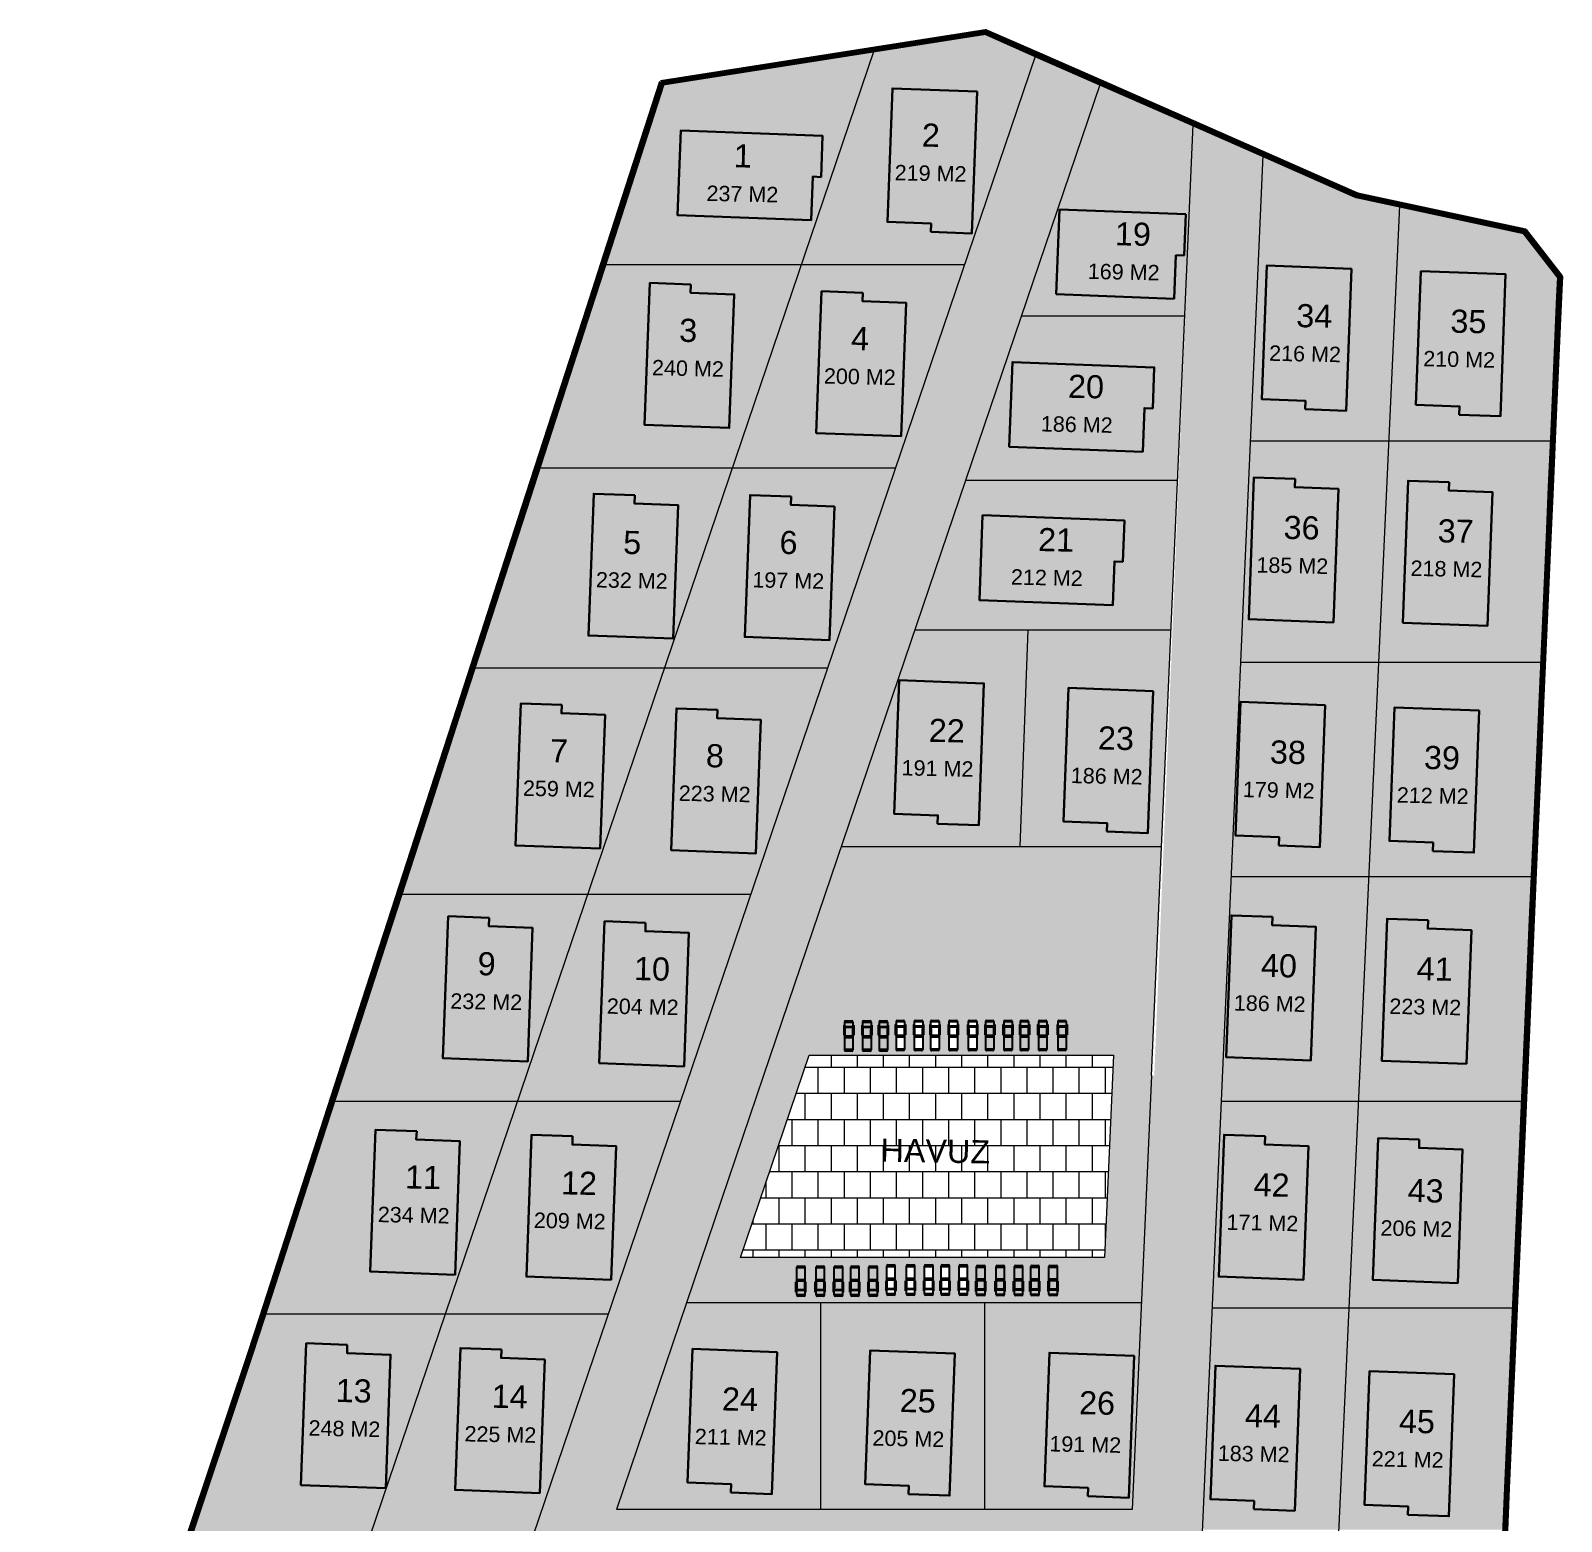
# Model space of a CAD drawing. Header units: centimetres. Extents: x 63871 to 181827, y -95930 to 42199.
# Drawn here: x 64683 to 76600, y -85628 to -74025 of the extents above; entities that cross this region are included whole.
import ezdxf

# ---------------------------------------------------------------- set-up
doc = ezdxf.new("R2010")
doc.units = ezdxf.units.CM
for name, color, linetype, lineweight in [('A-AREA-IDEN', 7, 'Continuous', 9), ('ARA SINIRLAR', 225, 'Continuous', 15), ('ARM_Pen_No__252', 8, 'Continuous', 18), ('PARSEL SINIRI', 12, 'Continuous', 50), ('ROL_CEPHE', 1, 'Continuous', 0), ('Çatı', 144, 'Continuous', 30)]:
    doc.layers.add(name, color=color, linetype=linetype, lineweight=lineweight)
doc.layers.add('NOITHAT', color=21, linetype='Continuous')
doc.styles.get("Standard").update_dxf_attribs({"font": 'Arial.ttf'})

# ---------------------------------------------------------------- blocks, each defined once
blk = doc.blocks.new('02PLCH01')
at = {"color": 0, "linetype": 'ByBlock'}
for p, q in [((0, 5), (0, 21)), ((1, 5), (1, 21)), ((3, 2), (3, 24)), ((3, 24), (13, 24)), ((3, 2), (13, 2)), ((10.5, 24), (10.5, 26)), ((10.5, 26), (37, 26)), ((10.5, 0), (10.5, 2)), ((10.5, 0), (37, 0)), ((13, 24), (23.5, 23)), ((13, 2), (23.5, 3)), ((15, 23.809524), (15, 2.190476)), ((15, 23), (17, 23)), ((15, 3), (17, 3)), ((17, 23.619048), (17, 2.380952)), ((23.5, 23), (37, 23)), ((23.5, 3), (37, 3)), ((37, 23), (37, 26)), ((37, 24), (75, 24)), ((37, 0), (37, 3)), ((37, 2), (75, 2)), ((38.5, 2), (38.5, 24)), ((38.5, 23), (42.5, 23)), ((38.5, 3), (42.5, 3)), ((42.5, 2), (42.5, 24)), ((74, 24), (74, 2)), ((74, 23), (75, 23)), ((74, 3), (75, 3)), ((77, 21), (77, 5)), ((78, 21), (78, 5))]:
    blk.add_line(p, q, dxfattribs=at)
for centre, radius, start, end in [((3, 21), 3, 90, 180), ((3, 5), 3, 180, 270), ((3, 21), 2, 90, 180), ((3, 5), 2, 180, 270), ((75, 21), 3, 0, 90), ((75, 21), 2, 0, 90), ((75, 5), 2, 270, 0), ((75, 5), 3, 270, 0)]:
    blk.add_arc(centre, radius, start, end, dxfattribs=at)
at = {"color": 0, "linetype": 'ByBlock', "flags": 3}
blk.add_attdef('ITEM', (0, -14), '', height=6, dxfattribs=at)

msp = doc.modelspace()

# ---------------------------------------------------------------- hatches: boundary and pattern name
at = {"layer": 'A-AREA-IDEN', "true_color": 0x136734}
h = msp.add_hatch(color=116, dxfattribs=at)
h.dxf.hatch_style = 1
h.paths.add_polyline_path([(72505, -74217), (72116, -74045), (71248, -74182), (70683, -75848), (71951, -75848)])
h.paths.add_polyline_path([(71354, -75513), (71393, -74474), (72052, -74499), (72011, -75603), (71692, -75591), (71694, -75526)], flags=16)
h = msp.add_hatch(color=116, dxfattribs=at)
h.dxf.hatch_style = 1
h.paths.add_polyline_path([(71248, -74182), (69605, -74440), (69171, -75783), (69150, -75848), (70683, -75848)])
h.paths.add_polyline_path([(70849, -74844), (70837, -75164), (70772, -75161), (70759, -75501), (69720, -75462), (69745, -74803)], flags=16)
h = msp.add_hatch(color=116, dxfattribs=at)
h.dxf.hatch_style = 1
h.paths.add_polyline_path([(70683, -75848), (69150, -75848), (69039, -76189), (68638, -77429), (70146, -77429)])
h.paths.add_polyline_path([(69504, -75988), (69823, -76000), (69821, -76065), (70161, -76078), (70122, -77117), (69463, -77093)], flags=16)
h = msp.add_hatch(color=116, dxfattribs=at)
h.dxf.hatch_style = 1
h.paths.add_polyline_path([(71951, -75848), (70683, -75848), (70146, -77429), (71415, -77429)])
h.paths.add_polyline_path([(70841, -76053), (71161, -76065), (71159, -76130), (71499, -76143), (71460, -77182), (70800, -77157)], flags=16)
h = msp.add_hatch(color=116, dxfattribs=at)
h.dxf.hatch_style = 1
h.paths.add_polyline_path([(70146, -77429), (68638, -77429), (68535, -77746), (68133, -78986), (69618, -78986)])
h.paths.add_polyline_path([(69067, -77629), (69387, -77641), (69385, -77706), (69724, -77718), (69686, -78757), (69026, -78733)], flags=16)
h = msp.add_hatch(color=116, dxfattribs=at)
h.dxf.hatch_style = 1
h.paths.add_polyline_path([(71415, -77429), (70146, -77429), (69618, -78986), (70887, -78986)])
h.paths.add_polyline_path([(70243, -78744), (70284, -77640), (70604, -77651), (70602, -77716), (70941, -77729), (70903, -78768)], flags=16)
h = msp.add_hatch(color=116, dxfattribs=at)
h.dxf.hatch_style = 1
h.paths.add_polyline_path([(69618, -78986), (68133, -78986), (68031, -79304), (67790, -80047), (67563, -80748), (69020, -80748)])
h.paths.add_polyline_path([(68499, -79262), (68818, -79273), (68816, -79338), (69156, -79351), (69117, -80390), (68458, -80366)], flags=16)
h = msp.add_hatch(color=116, dxfattribs=at)
h.dxf.hatch_style = 1
h.paths.add_polyline_path([(70887, -78986), (69618, -78986), (69020, -80748), (70289, -80748)])
h.paths.add_polyline_path([(69670, -80404), (69711, -79300), (70031, -79312), (70029, -79377), (70369, -79390), (70330, -80429)], flags=16)
h = msp.add_hatch(color=116, dxfattribs=at)
h.dxf.hatch_style = 1
h.paths.add_polyline_path([(69020, -80748), (67563, -80748), (67461, -81063), (67323, -81487), (67040, -82360), (68473, -82360)])
h.paths.add_polyline_path([(67893, -82023), (67934, -80918), (68254, -80930), (68251, -80995), (68591, -81008), (68553, -82047)], flags=16)
h = msp.add_hatch(color=116, dxfattribs=at)
h.dxf.hatch_style = 1
h.paths.add_polyline_path([(70289, -80748), (69020, -80748), (68473, -82360), (69741, -82360)])
h.paths.add_polyline_path([(69110, -82061), (69151, -80957), (69471, -80969), (69469, -81034), (69808, -81047), (69770, -82086)], flags=16)
h = msp.add_hatch(color=116, dxfattribs=at)
h.dxf.hatch_style = 1
h.paths.add_polyline_path([(68473, -82360), (67040, -82360), (66941, -82667), (66505, -84015), (67911, -84015)])
h.paths.add_polyline_path([(68026, -82669), (67988, -83708), (67328, -83684), (67369, -82579), (67689, -82591), (67686, -82656)], flags=16)
h = msp.add_hatch(color=116, dxfattribs=at)
h.dxf.hatch_style = 1
h.paths.add_polyline_path([(69741, -82360), (68473, -82360), (67911, -84015), (69180, -84015)])
h.paths.add_polyline_path([(69241, -82707), (69202, -83747), (68543, -83722), (68584, -82618), (68903, -82630), (68901, -82695)], flags=16)
h = msp.add_hatch(color=116, dxfattribs=at)
h.dxf.hatch_style = 1
h.paths.add_polyline_path([(67911, -84015), (66505, -84015), (66494, -84047), (66400, -84332), (66400, -84332), (65913, -85790), (67309, -85790)])
h.paths.add_polyline_path([(66788, -85345), (66829, -84241), (67149, -84253), (67147, -84318), (67486, -84331), (67448, -85370)], flags=16)
h = msp.add_hatch(color=116, dxfattribs=at)
h.dxf.hatch_style = 1
h.paths.add_polyline_path([(69180, -84015), (67911, -84015), (67309, -85790), (68577, -85790)])
h.paths.add_polyline_path([(67988, -85383), (68029, -84279), (68349, -84291), (68346, -84355), (68686, -84368), (68647, -85407)], flags=16)
at = {"layer": 'ARA SINIRLAR'}
h = msp.add_hatch(color=1, dxfattribs=at)
h.dxf.hatch_style = 1
h.paths.add_polyline_path([(72052, -74499), (71393, -74474), (71354, -75513), (71694, -75526), (71692, -75591), (72011, -75603)])
at = {"layer": 'ARA SINIRLAR', "true_color": 0x136734}
h = msp.add_hatch(color=116, dxfattribs=at)
h.dxf.hatch_style = 1
h.paths.add_polyline_path([(73734, -74756), (73010, -74438), (72397, -76245), (73668, -76245)])
h.paths.add_polyline_path([(73676, -75454), (73664, -75774), (73599, -75771), (73587, -76111), (72667, -76077), (72692, -75418)], flags=16)
at = {"layer": 'ARA SINIRLAR'}
h = msp.add_hatch(color=1, dxfattribs=at)
h.dxf.hatch_style = 1
h.paths.add_polyline_path([(70772, -75161), (70837, -75164), (70849, -74844), (69745, -74803), (69720, -75462), (70759, -75501)])
at = {"layer": 'ARA SINIRLAR', "true_color": 0x136734}
h = msp.add_hatch(color=116, dxfattribs=at)
h.dxf.hatch_style = 1
h.paths.add_polyline_path([(75339, -75387), (75006, -75316), (74975, -75302), (74275, -74994), (74177, -77218), (75255, -77218)])
h.paths.add_polyline_path([(74966, -75879), (74925, -76983), (74605, -76971), (74608, -76906), (74268, -76893), (74306, -75854)], flags=16)
at = {"layer": 'ARA SINIRLAR'}
h = msp.add_hatch(color=2, dxfattribs=at)
h.dxf.hatch_style = 1
h.paths.add_polyline_path([(73676, -75454), (72692, -75418), (72667, -76077), (73587, -76111), (73599, -75771), (73664, -75774)])
at = {"layer": 'ARA SINIRLAR', "true_color": 0x136734}
h = msp.add_hatch(color=116, dxfattribs=at)
h.dxf.hatch_style = 1
h.paths.add_polyline_path([(76538, -76901), (76573, -76093), (76580, -75945), (76309, -75595), (75339, -75387), (75255, -77218), (76524, -77218), (76525, -77201)])
h.paths.add_polyline_path([(76125, -77026), (75805, -77014), (75808, -76949), (75468, -76936), (75507, -75897), (76166, -75921)], flags=16)
at = {"layer": 'ARA SINIRLAR'}
h = msp.add_hatch(color=2, dxfattribs=at)
h.dxf.hatch_style = 1
h.paths.add_polyline_path([(74966, -75879), (74306, -75854), (74268, -76893), (74608, -76906), (74605, -76971), (74925, -76983)])
h = msp.add_hatch(color=1, dxfattribs=at)
h.dxf.hatch_style = 1
h.paths.add_polyline_path([(76166, -75921), (75507, -75897), (75468, -76936), (75808, -76949), (75805, -77014), (76125, -77026)])
h = msp.add_hatch(color=1, dxfattribs=at)
h.dxf.hatch_style = 1
h.paths.add_polyline_path([(70161, -76078), (69821, -76065), (69823, -76000), (69504, -75988), (69463, -77093), (70122, -77117)])
h = msp.add_hatch(color=1, dxfattribs=at)
h.dxf.hatch_style = 1
h.paths.add_polyline_path([(71499, -76143), (71159, -76130), (71161, -76065), (70841, -76053), (70800, -77157), (71460, -77182)])
at = {"layer": 'ARA SINIRLAR', "true_color": 0x136734}
h = msp.add_hatch(color=116, dxfattribs=at)
h.dxf.hatch_style = 1
h.paths.add_polyline_path([(72397, -76245), (71963, -77524), (73612, -77524), (73668, -76245)])
h.paths.add_polyline_path([(73431, -76646), (73419, -76966), (73354, -76963), (73341, -77303), (72302, -77264), (72326, -76605)], flags=16)
at = {"layer": 'ARA SINIRLAR'}
h = msp.add_hatch(color=2, dxfattribs=at)
h.dxf.hatch_style = 1
h.paths.add_polyline_path([(73354, -76963), (73419, -76966), (73431, -76646), (72326, -76605), (72302, -77264), (73341, -77303)])
at = {"layer": 'ARA SINIRLAR', "true_color": 0x136734}
h = msp.add_hatch(color=116, dxfattribs=at)
h.dxf.hatch_style = 1
h.paths.add_polyline_path([(75255, -77218), (74177, -77218), (74101, -78939), (75176, -78939)])
h.paths.add_polyline_path([(74865, -77592), (74826, -78631), (74166, -78606), (74207, -77502), (74527, -77514), (74525, -77579)], flags=16)
h = msp.add_hatch(color=116, dxfattribs=at)
h.dxf.hatch_style = 1
h.paths.add_polyline_path([(76524, -77218), (75255, -77218), (75176, -78939), (76448, -78939), (76491, -77970), (76508, -77576)])
h.paths.add_polyline_path([(76064, -77618), (76026, -78657), (75366, -78633), (75407, -77528), (75727, -77540), (75724, -77605)], flags=16)
h = msp.add_hatch(color=116, dxfattribs=at)
h.dxf.hatch_style = 1
h.paths.add_polyline_path([(73612, -77524), (71963, -77524), (71567, -78689), (73561, -78689)])
h.paths.add_polyline_path([(73186, -78158), (73121, -78156), (73109, -78496), (72069, -78457), (72094, -77797), (73198, -77838)], flags=16)
at = {"layer": 'ARA SINIRLAR'}
h = msp.add_hatch(color=1, dxfattribs=at)
h.dxf.hatch_style = 1
h.paths.add_polyline_path([(74865, -77592), (74525, -77579), (74527, -77514), (74207, -77502), (74166, -78606), (74826, -78631)])
h = msp.add_hatch(color=1, dxfattribs=at)
h.dxf.hatch_style = 1
h.paths.add_polyline_path([(76064, -77618), (75724, -77605), (75727, -77540), (75407, -77528), (75366, -78633), (76026, -78657)])
h = msp.add_hatch(color=1, dxfattribs=at)
h.dxf.hatch_style = 1
h.paths.add_polyline_path([(69724, -77718), (69385, -77706), (69387, -77641), (69067, -77629), (69026, -78733), (69686, -78757)])
h = msp.add_hatch(color=1, dxfattribs=at)
h.dxf.hatch_style = 1
h.paths.add_polyline_path([(70941, -77729), (70602, -77716), (70604, -77651), (70284, -77640), (70243, -78744), (70903, -78768)])
h = msp.add_hatch(color=1, dxfattribs=at)
h.dxf.hatch_style = 1
h.paths.add_polyline_path([(73121, -78156), (73186, -78158), (73198, -77838), (72094, -77797), (72069, -78457), (73109, -78496)])
at = {"layer": 'ARA SINIRLAR', "true_color": 0x136734}
h = msp.add_hatch(color=116, dxfattribs=at)
h.dxf.hatch_style = 1
h.paths.add_polyline_path([(72450, -78689), (71567, -78689), (70996, -80374), (72387, -80374)])
h.paths.add_polyline_path([(72105, -79106), (72064, -80210), (71744, -80198), (71747, -80133), (71407, -80121), (71445, -79081)], flags=16)
h = msp.add_hatch(color=116, dxfattribs=at)
h.dxf.hatch_style = 1
h.paths.add_polyline_path([(73561, -78689), (72450, -78689), (72387, -80374), (73487, -80374)])
h.paths.add_polyline_path([(72763, -79141), (73422, -79166), (73381, -80270), (73061, -80258), (73064, -80193), (72724, -80180)], flags=16)
h = msp.add_hatch(color=116, dxfattribs=at)
h.dxf.hatch_style = 1
h.paths.add_polyline_path([(75176, -78939), (74101, -78939), (74028, -80609), (75100, -80609)])
h.paths.add_polyline_path([(74761, -79275), (74720, -80379), (74400, -80367), (74402, -80302), (74063, -80289), (74101, -79250)], flags=16)
h = msp.add_hatch(color=116, dxfattribs=at)
h.dxf.hatch_style = 1
h.paths.add_polyline_path([(76448, -78939), (75176, -78939), (75100, -80609), (76375, -80609), (76390, -80272)])
h.paths.add_polyline_path([(75960, -79317), (75919, -80422), (75599, -80410), (75601, -80345), (75262, -80332), (75300, -79293)], flags=16)
at = {"layer": 'ARA SINIRLAR'}
h = msp.add_hatch(color=5, dxfattribs=at)
h.dxf.hatch_style = 1
h.paths.add_polyline_path([(72105, -79106), (71445, -79081), (71407, -80121), (71747, -80133), (71744, -80198), (72064, -80210)])
h = msp.add_hatch(color=5, dxfattribs=at)
h.dxf.hatch_style = 1
h.paths.add_polyline_path([(73422, -79166), (72763, -79141), (72724, -80180), (73064, -80193), (73061, -80258), (73381, -80270)])
h = msp.add_hatch(color=1, dxfattribs=at)
h.dxf.hatch_style = 1
h.paths.add_polyline_path([(69156, -79351), (68816, -79338), (68818, -79273), (68499, -79262), (68458, -80366), (69117, -80390)])
h = msp.add_hatch(color=5, dxfattribs=at)
h.dxf.hatch_style = 1
h.paths.add_polyline_path([(70369, -79390), (70029, -79377), (70031, -79312), (69711, -79300), (69670, -80404), (70330, -80429)])
h = msp.add_hatch(color=5, dxfattribs=at)
h.dxf.hatch_style = 1
h.paths.add_polyline_path([(74761, -79275), (74101, -79250), (74063, -80289), (74402, -80302), (74400, -80367), (74720, -80379)])
h = msp.add_hatch(color=1, dxfattribs=at)
h.dxf.hatch_style = 1
h.paths.add_polyline_path([(75960, -79317), (75300, -79293), (75262, -80332), (75601, -80345), (75599, -80410), (75919, -80422)])
at = {"layer": 'ARA SINIRLAR', "true_color": 0x139b48}
h = msp.add_hatch(color=114, dxfattribs=at)
h.dxf.hatch_style = 1
h.paths.add_polyline_path([(70996, -80374), (70390, -82158), (69791, -83924), (73331, -83924), (73408, -82158), (73487, -80374)])
h.paths.add_polyline_path([(72040, -81729, -0.414214), (72049, -81738), (72049, -81761), (72055, -81761), (72055, -81840), (72049, -81840), (72049, -81954, -0.414214), (72040, -81963), (71992, -81963, -0.414214), (71983, -81954), (71983, -81840), (71977, -81840), (71977, -81761), (71983, -81761), (71983, -81738, -0.414214), (71992, -81729)], flags=16)
h.paths.add_polyline_path([(72040, -81732, -0.414214), (72046, -81738), (71986, -81738, -0.414214), (71992, -81732)], flags=0)
h.paths.add_polyline_path([(72048, -81780), (71985, -81780), (71984, -81774), (72049, -81774)], flags=0)
h.paths.add_polyline_path([(71898, -81738), (71898, -81761), (71904, -81761), (71904, -81840), (71898, -81840), (71898, -81954, -0.414214), (71889, -81963), (71841, -81963, -0.414214), (71832, -81954), (71832, -81840), (71826, -81840), (71826, -81761), (71832, -81761), (71832, -81738, -0.414214), (71841, -81729), (71889, -81729, -0.414214)], flags=16)
h.paths.add_polyline_path([(71895, -81738), (71835, -81738, -0.414214), (71841, -81732), (71889, -81732, -0.414214)], flags=0)
h.paths.add_polyline_path([(71897, -81780), (71833, -81780), (71833, -81774), (71898, -81774)], flags=0)
h.paths.add_polyline_path([(71756, -81738), (71756, -81761), (71762, -81761), (71762, -81840), (71756, -81840), (71756, -81954, -0.414214), (71747, -81963), (71699, -81963, -0.414214), (71690, -81954), (71690, -81840), (71684, -81840), (71684, -81761), (71690, -81761), (71690, -81738, -0.414214), (71699, -81729), (71747, -81729, -0.414214)], flags=16)
h.paths.add_polyline_path([(71753, -81738), (71693, -81738, -0.414214), (71699, -81732), (71747, -81732, -0.414214)], flags=0)
h.paths.add_polyline_path([(71755, -81780), (71691, -81780), (71690, -81774), (71755, -81774)], flags=0)
h.paths.add_polyline_path([(71628, -81738), (71628, -81761), (71634, -81761), (71634, -81840), (71628, -81840), (71628, -81954, -0.414214), (71619, -81963), (71571, -81963, -0.414214), (71562, -81954), (71562, -81840), (71556, -81840), (71556, -81761), (71562, -81761), (71562, -81738, -0.414214), (71571, -81729), (71619, -81729, -0.414214)], flags=16)
h.paths.add_polyline_path([(71625, -81738), (71565, -81738, -0.414214), (71571, -81732), (71619, -81732, -0.414214)], flags=0)
h.paths.add_polyline_path([(71627, -81780), (71563, -81780), (71563, -81774), (71628, -81774)], flags=0)
h.paths.add_polyline_path([(71487, -81738), (71487, -81761), (71493, -81761), (71493, -81840), (71487, -81840), (71487, -81954, -0.414214), (71478, -81963), (71430, -81963, -0.414214), (71421, -81954), (71421, -81840), (71415, -81840), (71415, -81761), (71421, -81761), (71421, -81738, -0.414214), (71430, -81729), (71478, -81729, -0.414214)], flags=16)
h.paths.add_polyline_path([(71484, -81738), (71424, -81738, -0.414214), (71430, -81732), (71478, -81732, -0.414214)], flags=0)
h.paths.add_polyline_path([(71486, -81780), (71422, -81780), (71421, -81774), (71486, -81774)], flags=0)
h.paths.add_polyline_path([(73113, -81998), (73044, -83574), (70209, -83574), (70744, -81998)], flags=16)
h.paths.add_polyline_path([(71969, -83632, -0.414214), (71978, -83641), (71978, -83755), (71984, -83755), (71984, -83834), (71978, -83834), (71978, -83857, -0.414214), (71969, -83866), (71921, -83866, -0.414214), (71912, -83857), (71912, -83834), (71906, -83834), (71906, -83755), (71912, -83755), (71912, -83641, -0.414214), (71921, -83632)], flags=16)
h.paths.add_polyline_path([(71969, -83635, -0.414214), (71975, -83641), (71975, -83644), (71915, -83644), (71915, -83641, -0.414214), (71921, -83635)], flags=0)
h.paths.add_polyline_path([(71975, -83738), (71975, -83750), (71915, -83750), (71915, -83738)], flags=0)
h.paths.add_polyline_path([(71828, -83632, -0.414214), (71837, -83641), (71837, -83755), (71843, -83755), (71843, -83834), (71837, -83834), (71837, -83857, -0.414214), (71828, -83866), (71780, -83866, -0.414214), (71771, -83857), (71771, -83834), (71765, -83834), (71765, -83755), (71771, -83755), (71771, -83641, -0.414214), (71780, -83632)], flags=16)
h.paths.add_polyline_path([(71828, -83635, -0.414214), (71834, -83641), (71834, -83644), (71774, -83644), (71774, -83641, -0.414214), (71780, -83635)], flags=0)
h.paths.add_polyline_path([(71834, -83738), (71834, -83750), (71774, -83750), (71774, -83738)], flags=0)
h.paths.add_polyline_path([(71709, -83641), (71709, -83755), (71715, -83755), (71715, -83834), (71709, -83834), (71709, -83857, -0.414214), (71700, -83866), (71652, -83866, -0.414214), (71643, -83857), (71643, -83834), (71637, -83834), (71637, -83755), (71643, -83755), (71643, -83641, -0.414214), (71652, -83632), (71700, -83632, -0.414214)], flags=16)
h.paths.add_polyline_path([(71700, -83635, -0.414214), (71706, -83641), (71706, -83644), (71646, -83644), (71646, -83641, -0.414214), (71652, -83635)], flags=0)
h.paths.add_polyline_path([(71706, -83738), (71706, -83750), (71646, -83750), (71646, -83738)], flags=0)
h.paths.add_polyline_path([(71567, -83641), (71567, -83755), (71573, -83755), (71573, -83834), (71567, -83834), (71567, -83857, -0.414214), (71558, -83866), (71510, -83866, -0.414214), (71501, -83857), (71501, -83834), (71495, -83834), (71495, -83755), (71501, -83755), (71501, -83641, -0.414214), (71510, -83632), (71558, -83632, -0.414214)], flags=16)
h.paths.add_polyline_path([(71564, -83641), (71564, -83644), (71504, -83644), (71504, -83641, -0.414214), (71510, -83635), (71558, -83635, -0.414214)], flags=0)
h.paths.add_polyline_path([(71564, -83738), (71564, -83750), (71504, -83750), (71504, -83738)], flags=0)
h.paths.add_polyline_path([(71415, -83641), (71415, -83755), (71421, -83755), (71421, -83834), (71415, -83834), (71415, -83857, -0.414214), (71406, -83866), (71358, -83866, -0.414214), (71349, -83857), (71349, -83834), (71343, -83834), (71343, -83755), (71349, -83755), (71349, -83641, -0.414214), (71358, -83632), (71406, -83632, -0.414214)], flags=16)
h.paths.add_polyline_path([(71412, -83641), (71412, -83644), (71352, -83644), (71352, -83641, -0.414214), (71358, -83635), (71406, -83635, -0.414214)], flags=0)
h.paths.add_polyline_path([(71412, -83738), (71412, -83750), (71352, -83750), (71352, -83738)], flags=0)
h.paths.add_polyline_path([(71252, -82876), (72173, -82891), (72178, -82618), (71257, -82603)], flags=8)
at = {"layer": 'ARA SINIRLAR', "true_color": 0x136734}
h = msp.add_hatch(color=116, dxfattribs=at)
h.dxf.hatch_style = 1
h.paths.add_polyline_path([(75100, -80609), (74028, -80609), (73951, -82356), (75020, -82356)])
h.paths.add_polyline_path([(74650, -82040), (73991, -82015), (74032, -80911), (74351, -80923), (74349, -80988), (74689, -81001)], flags=16)
h = msp.add_hatch(color=116, dxfattribs=at)
h.dxf.hatch_style = 1
h.paths.add_polyline_path([(76375, -80609), (75100, -80609), (75020, -82356), (76299, -82356), (76323, -81801), (76361, -80942)])
h.paths.add_polyline_path([(75900, -81027), (75861, -82066), (75202, -82042), (75243, -80937), (75563, -80949), (75560, -81014)], flags=16)
at = {"layer": 'ARA SINIRLAR'}
h = msp.add_hatch(color=5, dxfattribs=at)
h.dxf.hatch_style = 1
h.paths.add_polyline_path([(74689, -81001), (74349, -80988), (74351, -80923), (74032, -80911), (73991, -82015), (74650, -82040)])
h = msp.add_hatch(color=1, dxfattribs=at)
h.dxf.hatch_style = 1
h.paths.add_polyline_path([(68591, -81008), (68251, -80995), (68254, -80930), (67934, -80918), (67893, -82023), (68553, -82047)])
h = msp.add_hatch(color=5, dxfattribs=at)
h.dxf.hatch_style = 1
h.paths.add_polyline_path([(69808, -81047), (69469, -81034), (69471, -80969), (69151, -80957), (69110, -82061), (69770, -82086)])
h = msp.add_hatch(color=1, dxfattribs=at)
h.dxf.hatch_style = 1
h.paths.add_polyline_path([(75900, -81027), (75560, -81014), (75563, -80949), (75243, -80937), (75202, -82042), (75861, -82066)])
at = {"layer": 'ARA SINIRLAR', "true_color": 0x136734}
h = msp.add_hatch(color=116, dxfattribs=at)
h.dxf.hatch_style = 1
h.paths.add_polyline_path([(75020, -82356), (73951, -82356), (73880, -83965), (74946, -83965)])
h.paths.add_polyline_path([(74632, -82708), (74593, -83747), (73933, -83722), (73974, -82618), (74294, -82630), (74292, -82695)], flags=16)
h = msp.add_hatch(color=116, dxfattribs=at)
h.dxf.hatch_style = 1
h.paths.add_polyline_path([(76297, -82389), (76299, -82356), (75020, -82356), (74946, -83965), (76229, -83965), (76284, -82689)])
h.paths.add_polyline_path([(75831, -82734), (75793, -83773), (75133, -83748), (75174, -82644), (75494, -82656), (75492, -82721)], flags=16)
at = {"layer": 'ARA SINIRLAR'}
h = msp.add_hatch(color=1, dxfattribs=at)
h.dxf.hatch_style = 1
h.paths.add_polyline_path([(68026, -82669), (67686, -82656), (67689, -82591), (67369, -82579), (67328, -83684), (67988, -83708)])
h = msp.add_hatch(color=5, dxfattribs=at)
h.dxf.hatch_style = 1
h.paths.add_polyline_path([(69241, -82707), (68901, -82695), (68903, -82630), (68584, -82618), (68543, -83722), (69202, -83747)])
h = msp.add_hatch(color=5, dxfattribs=at)
h.dxf.hatch_style = 1
h.paths.add_polyline_path([(74632, -82708), (74292, -82695), (74294, -82630), (73974, -82618), (73933, -83722), (74593, -83747)])
h = msp.add_hatch(color=1, dxfattribs=at)
h.dxf.hatch_style = 1
h.paths.add_polyline_path([(75831, -82734), (75492, -82721), (75494, -82656), (75174, -82644), (75133, -83748), (75793, -83773)])
at = {"layer": 'ARA SINIRLAR', "true_color": 0x136734}
h = msp.add_hatch(color=116, dxfattribs=at)
h.dxf.hatch_style = 1
h.paths.add_polyline_path([(70832, -83924), (69791, -83924), (69244, -85534), (70832, -85534)])
h.paths.add_polyline_path([(70495, -84311), (70454, -85415), (70134, -85403), (70136, -85338), (69797, -85325), (69835, -84286)], flags=16)
h = msp.add_hatch(color=116, dxfattribs=at)
h.dxf.hatch_style = 1
h.paths.add_polyline_path([(72109, -83924), (70832, -83924), (70832, -85534), (72109, -85534)])
h.paths.add_polyline_path([(71219, -84298), (71879, -84322), (71838, -85427), (71518, -85415), (71520, -85350), (71180, -85337)], flags=16)
h = msp.add_hatch(color=116, dxfattribs=at)
h.dxf.hatch_style = 1
h.paths.add_polyline_path([(73331, -83924), (72109, -83924), (72109, -85534), (73260, -85534)])
h.paths.add_polyline_path([(72615, -84315), (73274, -84340), (73233, -85444), (72914, -85432), (72916, -85367), (72576, -85354)], flags=16)
h = msp.add_hatch(color=116, dxfattribs=at)
h.dxf.hatch_style = 1
h.paths.add_polyline_path([(74946, -83965), (73880, -83965), (73805, -85691), (74867, -85691)])
h.paths.add_polyline_path([(74566, -84441), (74525, -85545), (74205, -85533), (74208, -85468), (73868, -85455), (73907, -84416)], flags=16)
h = msp.add_hatch(color=116, dxfattribs=at)
h.dxf.hatch_style = 1
h.paths.add_polyline_path([(76229, -83965), (74946, -83965), (74867, -85691), (76153, -85691), (76167, -85368)])
h.paths.add_polyline_path([(75765, -84483), (75724, -85588), (75404, -85576), (75407, -85511), (75067, -85498), (75106, -84459)], flags=16)
at = {"layer": 'ARA SINIRLAR'}
h = msp.add_hatch(color=1, dxfattribs=at)
h.dxf.hatch_style = 1
h.paths.add_polyline_path([(67486, -84331), (67147, -84318), (67149, -84253), (66829, -84241), (66788, -85345), (67448, -85370)])
h = msp.add_hatch(color=5, dxfattribs=at)
h.dxf.hatch_style = 1
h.paths.add_polyline_path([(68686, -84368), (68346, -84355), (68349, -84291), (68029, -84279), (67988, -85383), (68647, -85407)])
h = msp.add_hatch(color=5, dxfattribs=at)
h.dxf.hatch_style = 1
h.paths.add_polyline_path([(70495, -84311), (69835, -84286), (69797, -85325), (70136, -85338), (70134, -85403), (70454, -85415)])
h = msp.add_hatch(color=5, dxfattribs=at)
h.dxf.hatch_style = 1
h.paths.add_polyline_path([(71879, -84322), (71219, -84298), (71180, -85337), (71520, -85350), (71518, -85415), (71838, -85427)])
h = msp.add_hatch(color=5, dxfattribs=at)
h.dxf.hatch_style = 1
h.paths.add_polyline_path([(73274, -84340), (72615, -84315), (72576, -85354), (72916, -85367), (72914, -85432), (73233, -85444)])
h = msp.add_hatch(color=5, dxfattribs=at)
h.dxf.hatch_style = 1
h.paths.add_polyline_path([(74566, -84441), (73907, -84416), (73868, -85455), (74208, -85468), (74205, -85533), (74525, -85545)])
h = msp.add_hatch(color=1, dxfattribs=at)
h.dxf.hatch_style = 1
h.paths.add_polyline_path([(75765, -84483), (75106, -84459), (75067, -85498), (75407, -85511), (75404, -85576), (75724, -85588)])
at = {"layer": 'ARM_Pen_No__252'}
h = msp.add_hatch(dxfattribs=at)
h.set_pattern_fill('AR-HBONE', color=256, scale=0.51)
h.set_pattern_definition([(45, (-102584.785, -113040.9), (0, 73.27889), [155.448, -51.816]), (135, (-102548.146, -113004.26), (7e-15, 73.27889), [155.448, -51.816])])
h.paths.add_polyline_path([(73260, -85534), (69244, -85534), (70289, -82455), (73395, -82455)], flags=16)
h.paths.add_polyline_path([(73247, -85834), (73113, -88878), (68172, -88773), (69170, -85834)], flags=16)
h.paths.add_polyline_path([(73408, -82158), (73395, -82455), (70289, -82455), (73010, -74438), (72501, -74215), (67569, -88761), (64849, -88703), (64683, -89150), (75990, -89388), (76010, -88939), (73664, -88890), (74275, -74994), (73734, -74756), (73431, -82158)])
h = msp.add_hatch(dxfattribs=at)
h.set_pattern_fill('AR-B88', color=4)
h.paths.add_polyline_path([(73113, -81998), (70744, -81998), (70209, -83574), (73044, -83574)])

# ---------------------------------------------------------------- linework, layer by layer
at = {"layer": 'ARA SINIRLAR', "color": 5}
for p, q in [((71248, -74182), (66310, -88734)), ((72505, -74217), (67569, -88761)), ((74275, -74994), (73664, -88890)), ((75339, -75387), (74720, -88912)), ((71951, -75848), (69150, -75848)), ((72397, -76245), (73668, -76245)), ((74177, -77218), (76524, -77218)), ((71415, -77429), (68638, -77429)), ((71963, -77524), (73612, -77524)), ((71567, -78689), (73561, -78689)), ((72387, -80374, 0), (72450, -78689, 0)), ((70887, -78986), (68133, -78986)), ((74101, -78939), (76448, -78939)), ((70996, -80374), (73487, -80374)), ((74028, -80609), (76375, -80609)), ((70289, -80748), (67563, -80748)), ((70209, -83574), (70744, -81998)), ((70744, -81998), (73113, -81998)), ((73113, -81998), (73044, -83574)), ((70390, -82158), (69244, -85534)), ((73408, -82158), (73260, -85534)), ((69741, -82360), (67040, -82360)), ((73951, -82356), (76299, -82356)), ((73044, -83574), (70209, -83574)), ((69791, -83924), (73331, -83924)), ((70832, -83924), (70832, -85534)), ((72109, -83924), (72109, -85534)), ((73880, -83965), (76229, -83965)), ((69180, -84015), (66505, -84015)), ((73260, -85534), (69244, -85534))]:
    msp.add_line(p, q, dxfattribs=at)
at = {"layer": 'ARA SINIRLAR'}
for points in [[(73010, -74438), (70390, -82158)], [(73408, -82158), (73734, -74756)]]:
    msp.add_lwpolyline(points, dxfattribs=at)
at = {"layer": 'PARSEL SINIRI'}
for p, q in [((72512, -74198), (72505, -74217)), ((73010, -74438), (72505, -74217)), ((73016, -74419), (72512, -74198)), ((74276, -74973), (73734, -74735)), ((74275, -74994), (73734, -74756)), ((74276, -74973), (74275, -74994)), ((69263, -75498), (69244, -75491)), ((69171, -75783), (69152, -75777)), ((69132, -75904), (69113, -75897)), ((69039, -76189), (69020, -76183)), ((76525, -77201), (76538, -76901)), ((76538, -76901), (76558, -76902)), ((76545, -77202), (76558, -76902)), ((76508, -77576), (76525, -77201)), ((76525, -77201), (76545, -77202)), ((76541, -77277), (76521, -77276)), ((68628, -77460), (68609, -77454)), ((76508, -77576), (76528, -77577)), ((68112, -78986), (68112, -78986)), ((68123, -79018), (68104, -79012)), ((68031, -79304), (68011, -79297)), ((76361, -80942), (76390, -80272)), ((76377, -80571), (76397, -80572)), ((76395, -80609), (76395, -80609)), ((67553, -80777), (67534, -80771)), ((76361, -80942), (76381, -80943)), ((67461, -81063), (67323, -81487)), ((67442, -81056), (67461, -81063)), ((67323, -81487), (66941, -82667)), ((67033, -82382), (67014, -82376)), ((67019, -82360), (67019, -82360)), ((76297, -82389), (76284, -82689)), ((76317, -82390), (76304, -82689)), ((66941, -82667), (66494, -84047)), ((66922, -82661), (66941, -82667)), ((76284, -82689), (76304, -82689)), ((66494, -84047), (66475, -84041)), ((66484, -84015), (66484, -84015)), ((66400, -84332), (65807, -86105)), ((66381, -84326), (66400, -84332)), ((76167, -85368), (76187, -85369))]:
    msp.add_line(p, q, dxfattribs=at)
for points in [[(72505, -74217), (72116, -74045), (69605, -74440), (69171, -75783)], [(72512, -74198), (72118, -74025), (69590, -74423)], [(69590, -74423), (69152, -75777)], [(73734, -74756), (73734, -74735), (73016, -74419), (73010, -74438)], [(73734, -74756), (73010, -74438)], [(76538, -76901), (76573, -76093), (76580, -75945), (76309, -75595), (75006, -75316), (74975, -75302), (74275, -74994)], [(76558, -76902), (76593, -76094), (76600, -75939), (76320, -75577), (75012, -75297), (74983, -75284), (74276, -74973)], [(69152, -75777), (69020, -76183)], [(69171, -75783), (69039, -76189)], [(69020, -76183), (68516, -77740)], [(69039, -76189), (68535, -77746)], [(76528, -77577), (76545, -77202)], [(76410, -80273), (76390, -80272), (76491, -77970), (76508, -77576)], [(76454, -79259), (76511, -77971), (76528, -77577)], [(68031, -79304), (68535, -77746), (68516, -77740), (68011, -79297)], [(68011, -79297), (67771, -80040), (67442, -81056)], [(68031, -79304), (67790, -80047), (67461, -81063)], [(76410, -80273), (76442, -79530), (76454, -79259)], [(76381, -80943), (76410, -80273)], [(76317, -82390), (76297, -82389), (76323, -81801), (76361, -80942)], [(76317, -82390), (76343, -81802), (76381, -80943)], [(67442, -81056), (67304, -81481), (66922, -82661)], [(66922, -82661), (66475, -84041)], [(76167, -85368), (76284, -82689)], [(76187, -85369), (76304, -82689)], [(66475, -84041), (66381, -84326)], [(66494, -84047), (66400, -84332)], [(66381, -84326), (65788, -86099)], [(76139, -86025), (76167, -85368)], [(76159, -86026), (76187, -85369)]]:
    msp.add_lwpolyline(points, dxfattribs=at)
at = {"layer": 'Çatı'}
for p, q in [((72667, -76077), (72692, -75418)), ((72692, -75418), (73676, -75454)), ((73676, -75454), (73664, -75774)), ((73599, -75771), (73587, -76111)), ((73664, -75774), (73599, -75771)), ((73587, -76111), (72667, -76077))]:
    msp.add_line(p, q, dxfattribs=at)
for points in [[(71692, -75591), (71694, -75526), (71354, -75513), (71393, -74474), (72052, -74499), (72011, -75603)], [(70837, -75164), (70772, -75161), (70759, -75501), (69720, -75462), (69745, -74803), (70849, -74844)], [(69823, -76000), (69821, -76065), (70161, -76078), (70122, -77117), (69463, -77093), (69504, -75988)], [(71161, -76065), (71159, -76130), (71499, -76143), (71460, -77182), (70800, -77157), (70841, -76053)], [(73419, -76966), (73354, -76963), (73341, -77303), (72302, -77264), (72326, -76605), (73431, -76646)], [(74527, -77514), (74525, -77579), (74865, -77592), (74826, -78631), (74166, -78606), (74207, -77502)], [(75727, -77540), (75724, -77605), (76064, -77618), (76026, -78657), (75366, -78633), (75407, -77528)], [(69387, -77641), (69385, -77706), (69724, -77718), (69686, -78757), (69026, -78733), (69067, -77629)], [(70604, -77651), (70602, -77716), (70941, -77729), (70903, -78768), (70243, -78744), (70284, -77640)], [(73186, -78158), (73121, -78156), (73109, -78496), (72069, -78457), (72094, -77797), (73198, -77838)], [(68818, -79273), (68816, -79338), (69156, -79351), (69117, -80390), (68458, -80366), (68499, -79262)], [(70031, -79312), (70029, -79377), (70369, -79390), (70330, -80429), (69670, -80404), (69711, -79300)], [(74351, -80923), (74349, -80988), (74689, -81001), (74650, -82040), (73991, -82015), (74032, -80911)], [(68254, -80930), (68251, -80995), (68591, -81008), (68553, -82047), (67893, -82023), (67934, -80918)], [(69471, -80969), (69469, -81034), (69808, -81047), (69770, -82086), (69110, -82061), (69151, -80957)], [(75563, -80949), (75560, -81014), (75900, -81027), (75861, -82066), (75202, -82042), (75243, -80937)], [(67689, -82591), (67686, -82656), (68026, -82669), (67988, -83708), (67328, -83684), (67369, -82579)], [(68903, -82630), (68901, -82695), (69241, -82707), (69202, -83747), (68543, -83722), (68584, -82618)], [(74294, -82630), (74292, -82695), (74632, -82708), (74593, -83747), (73933, -83722), (73974, -82618)], [(75494, -82656), (75492, -82721), (75831, -82734), (75793, -83773), (75133, -83748), (75174, -82644)], [(67149, -84253), (67147, -84318), (67486, -84331), (67448, -85370), (66788, -85345), (66829, -84241)], [(68349, -84291), (68346, -84355), (68686, -84368), (68647, -85407), (67988, -85383), (68029, -84279)]]:
    msp.add_lwpolyline(points, close=True, dxfattribs=at)
at = {"layer": 'Çatı', "elevation": 0}
for points in [[(74605, -76971), (74608, -76906), (74268, -76893), (74306, -75854), (74966, -75879), (74925, -76983)], [(75805, -77014), (75808, -76949), (75468, -76936), (75507, -75897), (76166, -75921), (76125, -77026)], [(71744, -80198), (71747, -80133), (71407, -80121), (71445, -79081), (72105, -79106), (72064, -80210)], [(73061, -80258), (73064, -80193), (72724, -80180), (72763, -79141), (73422, -79166), (73381, -80270)], [(75599, -80410), (75601, -80345), (75262, -80332), (75300, -79293), (75960, -79317), (75919, -80422)], [(70134, -85403), (70136, -85338), (69797, -85325), (69835, -84286), (70495, -84311), (70454, -85415)], [(71518, -85415), (71520, -85350), (71180, -85337), (71219, -84298), (71879, -84322), (71838, -85427)], [(72914, -85432), (72916, -85367), (72576, -85354), (72615, -84315), (73274, -84340), (73233, -85444)], [(74205, -85533), (74208, -85468), (73868, -85455), (73907, -84416), (74566, -84441), (74525, -85545)], [(75404, -85576), (75407, -85511), (75067, -85498), (75106, -84459), (75765, -84483), (75724, -85588)]]:
    msp.add_lwpolyline(points, close=True, dxfattribs=at)
at = {"layer": 'Çatı', "color": 144, "elevation": 0}
msp.add_lwpolyline([(74400, -80367), (74402, -80302), (74063, -80289), (74101, -79250), (74761, -79275), (74720, -80379)], close=True, dxfattribs=at)

# ---------------------------------------------------------------- block references
at = {"layer": 'NOITHAT', "linetype": 'Continuous', "xscale": 3, "yscale": 3, "zscale": 3}
for p, rotation in [((71013, -81733), 270), ((71154, -81733), 270), ((71282, -81733), 270), ((71415, -81729), 270), ((71556, -81729), 270), ((71684, -81729), 270), ((71826, -81729), 270), ((71977, -81729), 270), ((72111, -81729), 270), ((72253, -81729), 270), ((72381, -81729), 270), ((72523, -81729), 270), ((72674, -81729), 270), ((70719, -83874), 90), ((70870, -83874), 90), ((71012, -83874), 90), ((71140, -83874), 90), ((71281, -83874), 90), ((71421, -83866), 90), ((71573, -83866), 90), ((71715, -83866), 90), ((71843, -83866), 90), ((71984, -83866), 90), ((72120, -83870), 90), ((72271, -83870), 90), ((72414, -83870), 90), ((72541, -83870), 90), ((72683, -83870), 90)]:
    msp.add_blockref('02PLCH01', p, dxfattribs=dict(at, rotation=rotation))

# ---------------------------------------------------------------- texts
at = {"layer": 'ROL_CEPHE', "color": 5, "lineweight": 0}
for s, height, p in [('2', 180, (71620, -74927)), ('1', 180, (70156, -75088)), ('219 M2', 120, (71409, -75189)), ('237 M2', 120, (69944, -75350)), ('19', 180, (73123, -75695)), ('169 M2', 120, (72912, -75957)), ('3', 180, (69731, -76446)), ('34', 180, (74535, -76332, 0)), ('35', 180, (75735, -76375, 0)), ('4', 180, (71069, -76510)), ('216 M2', 120, (74324, -76594, 0)), ('240 M2', 120, (69520, -76707)), ('210 M2', 120, (75524, -76637, 0)), ('200 M2', 120, (70858, -76772)), ('20', 180, (72758, -76882)), ('186 M2', 120, (72547, -77144)), ('36', 180, (74436, -77980)), ('5', 180, (69295, -78097)), ('6', 180, (70512, -78097)), ('21', 180, (72525, -78075)), ('37', 180, (75636, -78007)), ('185 M2', 120, (74225, -78242)), ('218 M2', 120, (75425, -78268)), ('232 M2', 120, (69083, -78358)), ('197 M2', 120, (70301, -78358)), ('212 M2', 120, (72314, -78336)), ('22', 180, (71674, -79560, 0)), ('23', 180, (72991, -79619, 0)), ('7', 180, (68726, -79719)), ('8', 180, (69939, -79757)), ('38', 180, (74330, -79728, 0)), ('39', 180, (75529, -79771, 0)), ('191 M2', 120, (71463, -79821, 0)), ('186 M2', 120, (72780, -79881, 0)), ('259 M2', 120, (68515, -79980)), ('223 M2', 120, (69728, -80019)), ('179 M2', 120, (74119, -79990, 0)), ('212 M2', 120, (75318, -80033, 0)), ('9', 180, (68162, -81376)), ('10', 180, (69379, -81414)), ('40', 180, (74260, -81389)), ('41', 180, (75472, -81415)), ('232 M2', 120, (67950, -81637)), ('204 M2', 120, (69168, -81676)), ('186 M2', 120, (74049, -81651)), ('223 M2', 120, (75260, -81677)), ('11', 180, (67597, -83036)), ('12', 180, (68811, -83082)), ('42', 180, (74203, -83096)), ('43', 180, (75402, -83141)), ('234 M2', 120, (67385, -83298)), ('209 M2', 120, (68600, -83343)), ('171 M2', 120, (73992, -83358)), ('206 M2', 120, (75191, -83403)), ('13', 180, (67057, -84698)), ('14', 180, (68271, -84743)), ('24', 180, (70064, -84764, 0)), ('25', 180, (71448, -84776, 0)), ('26', 180, (72844, -84793, 0)), ('44', 180, (74135, -84894, 0)), ('248 M2', 120, (66846, -84960)), ('45', 180, (75334, -84937, 0)), ('225 M2', 120, (68060, -85005)), ('211 M2', 120, (69853, -85026, 0)), ('205 M2', 120, (71236, -85038, 0)), ('191 M2', 120, (72613, -85083, 0)), ('183 M2', 120, (73924, -85156, 0)), ('221 M2', 120, (75123, -85199, 0))]:
    msp.add_text(s, height=height, rotation=358.7887, dxfattribs=at).set_placement(p)
at = {"layer": 'ROL_CEPHE', "lineweight": 0}
msp.add_text('HAVUZ', height=180, rotation=359.0519, dxfattribs=at).set_placement((71299, -82828))

doc.saveas('drawing.dxf')
